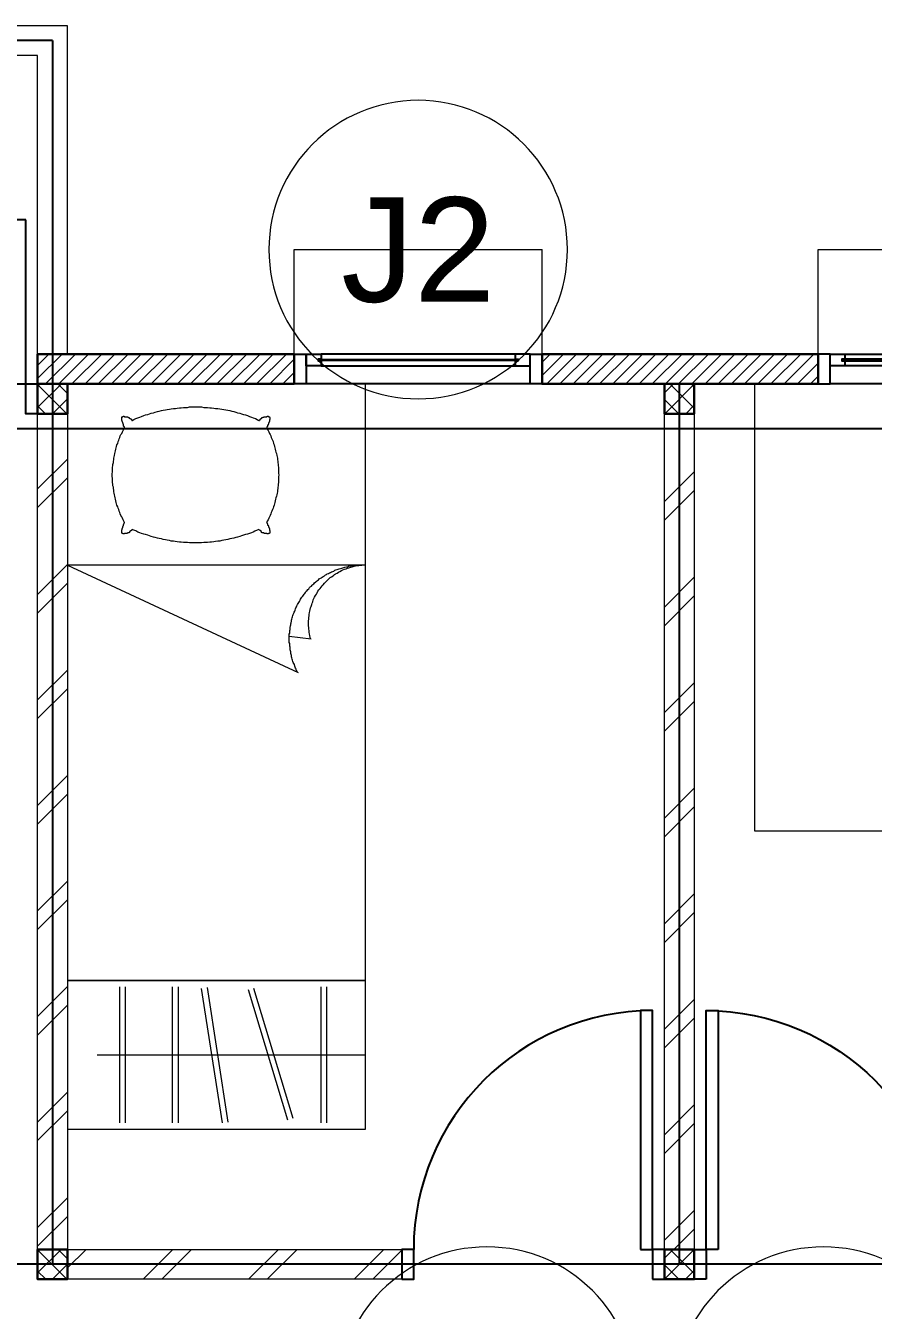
# Model space of a CAD drawing. Header units: millimetres. Extents: x -108 to 357, y -17 to 192.
# Drawn here: x 10.457 to 13.297, y 100.104 to 104.408 of the extents above; entities that cross this region are included whole.
import ezdxf
from ezdxf.enums import TextEntityAlignment as Align

# ---------------------------------------------------------------- set-up
doc = ezdxf.new("R2010")
doc.units = ezdxf.units.MM
for name, color, linetype, lineweight in [('ars', 11, 'Continuous', 0), ('KACA', 151, 'Continuous', 5), ('KOL', 1, 'Continuous', 30), ('KOLOM', 4, 'Continuous', 9), ('lan', 7, 'Continuous', 15), ('NOT', 7, 'Continuous', 20), ('tem', 5, 'Continuous', 20)]:
    doc.layers.add(name, color=color, linetype=linetype, lineweight=lineweight)
doc.layers.add('as', color=1, linetype='Continuous', plot=False)
doc.layers.add('Kusen', color=30, linetype='Continuous')
doc.styles.add('S', font='simplex', dxfattribs={"width": 0.75})
doc.styles.get("Standard").update_dxf_attribs({"font": 'arial.ttf'})
pattern_1 = [(225, (-516.67873, 383.079584), (0.0220970869, -0.0220970869), [])]

# ---------------------------------------------------------------- blocks, each defined once
blk = doc.blocks.new('T. J1')
at = {"layer": 'Kusen'}
for p, q in [((-0.7188, 0.1), (-0.0688, 0.1)), ((0.7212, 0.1), (0.0712, 0.1)), ((-0.0688, 0.06), (-0.7188, 0.06)), ((0.0712, 0.06), (0.7212, 0.06)), ((-0.0188, 0), (-0.7688, 0)), ((0.0212, 0), (0.7712, 0))]:
    blk.add_line(p, q, dxfattribs=at)
for points in [[(-0.8088, 0), (-0.7688, 0), (-0.7688, 0.1), (-0.8088, 0.1)], [(-0.0188, 0), (0.0212, 0), (0.0212, 0.1), (-0.0188, 0.1)], [(0.8112, 0), (0.7712, 0), (0.7712, 0.1), (0.8112, 0.1)]]:
    blk.add_lwpolyline(points, close=True, dxfattribs=at)
for points in [[(-0.7188, 0.0775), (-0.7188, 0.06), (-0.7688, 0.06), (-0.7688, 0.1), (-0.7188, 0.1), (-0.7188, 0.0825), (-0.7288, 0.0825), (-0.7288, 0.0775), (-0.7188, 0.0775)], [(-0.0688, 0.0775), (-0.0688, 0.06), (-0.0188, 0.06), (-0.0188, 0.1), (-0.0688, 0.1), (-0.0688, 0.0825), (-0.0588, 0.0825), (-0.0588, 0.0775), (-0.0688, 0.0775)], [(0.0712, 0.0775), (0.0712, 0.06), (0.0212, 0.06), (0.0212, 0.1), (0.0712, 0.1), (0.0712, 0.0825), (0.0612, 0.0825), (0.0612, 0.0775), (0.0712, 0.0775)], [(0.7212, 0.0775), (0.7212, 0.06), (0.7712, 0.06), (0.7712, 0.1), (0.7212, 0.1), (0.7212, 0.0825), (0.7312, 0.0825), (0.7312, 0.0775), (0.7212, 0.0775)]]:
    blk.add_lwpolyline(points, dxfattribs=at)
at = {"layer": 'Kusen', "color": 141}
for points in [[(-0.7288, 0.0775), (-0.0588, 0.0775), (-0.0588, 0.0825), (-0.7288, 0.0825)], [(0.7312, 0.0775), (0.0612, 0.0775), (0.0612, 0.0825), (0.7312, 0.0825)]]:
    blk.add_lwpolyline(points, close=True, dxfattribs=at)
blk = doc.blocks.new('T. J2')
at = {"layer": 'KACA', "color": 141}
blk.add_lwpolyline([(-0.3792, 0.0775), (0.2908, 0.0775), (0.2908, 0.0825), (-0.3792, 0.0825)], close=True, dxfattribs=at)
at = {"layer": 'Kusen'}
for p, q in [((-0.3692, 0.1), (0.2808, 0.1)), ((0.2808, 0.06), (-0.3692, 0.06)), ((-0.4192, 0), (0.3308, 0))]:
    blk.add_line(p, q, dxfattribs=at)
for points in [[(-0.4592, 0), (-0.4192, 0), (-0.4192, 0.1), (-0.4592, 0.1)], [(0.3308, 0), (0.3708, 0), (0.3708, 0.1), (0.3308, 0.1)]]:
    blk.add_lwpolyline(points, close=True, dxfattribs=at)
for points in [[(-0.3692, 0.0775), (-0.3692, 0.06), (-0.4192, 0.06), (-0.4192, 0.1), (-0.3692, 0.1), (-0.3692, 0.0825), (-0.3792, 0.0825), (-0.3792, 0.0775), (-0.3692, 0.0775)], [(0.2808, 0.0775), (0.2808, 0.06), (0.3308, 0.06), (0.3308, 0.1), (0.2808, 0.1), (0.2808, 0.0825), (0.2908, 0.0825), (0.2908, 0.0775), (0.2808, 0.0775)]]:
    blk.add_lwpolyline(points, dxfattribs=at)
blk = doc.blocks.new('P.80')
at = {"layer": 'Kusen'}
for points in [[(-69.8094, -74.8368), (-69.7694, -74.8368), (-69.7694, -74.0368), (-69.8094, -74.0368)], [(-70.6094, -74.9368), (-70.5694, -74.9368), (-70.5694, -74.8368), (-70.6094, -74.8368)], [(-69.7694, -74.9368), (-69.7294, -74.9368), (-69.7294, -74.8368), (-69.7694, -74.8368)]]:
    blk.add_lwpolyline(points, close=True, dxfattribs=at)
blk.add_arc((-69.7694, -74.8368), 0.8, 90, 180, dxfattribs=at)
blk = doc.blocks.new('P.60')
at = {"layer": 'Kusen'}
for points in [[(1472.8348, 997.5354), (1472.8748, 997.5354), (1472.8748, 997.4354), (1472.8348, 997.4354)], [(1473.4748, 997.5354), (1473.5148, 997.5354), (1473.5148, 997.4354), (1473.4748, 997.4354)], [(1472.8748, 996.8854), (1472.9148, 996.8854), (1472.9148, 997.4354), (1472.8748, 997.4354)]]:
    blk.add_lwpolyline(points, close=True, dxfattribs=at)
blk.add_arc((1472.8948, 997.4658), 0.5808, 268.0266, 356.9943, dxfattribs=at)
blk = doc.blocks.new('K 10.10')
at = {"layer": 'ars'}
h = blk.add_hatch(dxfattribs=at)
h.set_pattern_fill('_USER', color=256, scale=0.05, angle=45, double=1, pattern_type=0)
h.set_pattern_definition([(45, (0, 0), (-0.035355339, 0.035355339), []), (135, (0, 0), (-0.035355339, -0.035355339), [])])
h.paths.add_polyline_path([(1560.5383, 1380.4069), (1560.6383, 1380.4069), (1560.6383, 1380.5069), (1560.5383, 1380.5069)])
at = {"layer": 'KOL'}
blk.add_lwpolyline([(1560.5383, 1380.4069), (1560.6383, 1380.4069), (1560.6383, 1380.5069), (1560.5383, 1380.5069)], close=True, dxfattribs=at)
blk = doc.blocks.new('BED2')
blk.add_lwpolyline([(-0.4994, 1.9988), (0.4994, 1.9988), (0.4994, 0), (-0.4994, 0)], close=True)
for points in [[(0.4994, 1.9988), (0.4994, 0)], [(0.2827, 1.8765), (0.2766, 1.8789), (0.2706, 1.8826), (0.2633, 1.885), (0.2573, 1.8874), (0.2512, 1.8898), (0.2439, 1.8923), (0.2379, 1.8947), (0.2306, 1.8959), (0.2246, 1.8983), (0.2185, 1.9007), (0.2113, 1.9019), (0.2052, 1.9044), (0.1979, 1.9056), (0.1919, 1.9068), (0.1846, 1.9092), (0.1786, 1.9104), (0.1713, 1.9116), (0.1653, 1.9128), (0.158, 1.914), (0.1519, 1.9153), (0.1447, 1.9165), (0.1374, 1.9165), (0.1314, 1.9177), (0.1241, 1.9189), (0.118, 1.9189), (0.1108, 1.9201), (0.1047, 1.9201), (0.0975, 1.9201), (0.0902, 1.9213), (0.0841, 1.9213), (0.0769, 1.9213), (0.0708, 1.9213), (0.0636, 1.9213), (0.0563, 1.9213), (0.0502, 1.9213), (0.043, 1.9201), (0.0369, 1.9201), (0.0297, 1.9201), (0.0224, 1.9189), (0.0163, 1.9189), (0.0091, 1.9177), (0.003, 1.9165), (-0.0042, 1.9165), (-0.0115, 1.9153), (-0.0176, 1.914), (-0.0248, 1.9128), (-0.0309, 1.9116), (-0.0381, 1.9104), (-0.0442, 1.9092), (-0.0515, 1.9068), (-0.0575, 1.9056), (-0.0648, 1.9044), (-0.0708, 1.9019), (-0.0781, 1.9007), (-0.0841, 1.8983), (-0.0902, 1.8959), (-0.0975, 1.8947), (-0.1035, 1.8923), (-0.1108, 1.8898), (-0.1168, 1.8874), (-0.1229, 1.885), (-0.1301, 1.8826), (-0.1362, 1.8789), (-0.1423, 1.8765)], [(-0.1677, 1.8523), (-0.1701, 1.8475), (-0.1725, 1.8426), (-0.1749, 1.8378), (-0.1774, 1.8329), (-0.1798, 1.8293), (-0.1822, 1.8245), (-0.1834, 1.8196), (-0.1858, 1.8148), (-0.187, 1.8099), (-0.1895, 1.8051), (-0.1907, 1.799), (-0.1931, 1.7942), (-0.1943, 1.7893), (-0.1955, 1.7845), (-0.1967, 1.7797), (-0.1979, 1.7748), (-0.1992, 1.77), (-0.2004, 1.7651), (-0.2016, 1.7591), (-0.2028, 1.7542), (-0.204, 1.7494), (-0.204, 1.7446), (-0.2052, 1.7397), (-0.2052, 1.7349), (-0.2064, 1.7288), (-0.2064, 1.724), (-0.2076, 1.7191), (-0.2076, 1.7143), (-0.2076, 1.7082), (-0.2076, 1.7034), (-0.2076, 1.6985), (-0.2088, 1.6937), (-0.2076, 1.6877), (-0.2076, 1.6828), (-0.2076, 1.678), (-0.2076, 1.6731), (-0.2076, 1.6683), (-0.2064, 1.6622), (-0.2064, 1.6574), (-0.2052, 1.6525), (-0.2052, 1.6477), (-0.204, 1.6429), (-0.204, 1.6368), (-0.2028, 1.632), (-0.2016, 1.6271), (-0.2004, 1.6223), (-0.1992, 1.6174), (-0.1979, 1.6126), (-0.1967, 1.6065), (-0.1955, 1.6017), (-0.1943, 1.5969), (-0.1931, 1.592), (-0.1907, 1.5872), (-0.1895, 1.5823), (-0.187, 1.5775), (-0.1858, 1.5726), (-0.1834, 1.5678), (-0.1822, 1.563), (-0.1798, 1.5581), (-0.1774, 1.5533), (-0.1749, 1.5484), (-0.1725, 1.5436), (-0.1701, 1.5387), (-0.1677, 1.5339)], [(-0.1435, 1.8765), (-0.1435, 1.8765), (-0.1435, 1.8765), (-0.1447, 1.8765), (-0.1447, 1.8777), (-0.1447, 1.8789), (-0.1471, 1.8789), (-0.1471, 1.8814), (-0.1495, 1.8814), (-0.1495, 1.8826), (-0.1495, 1.8826), (-0.1495, 1.8838), (-0.1519, 1.8838), (-0.1519, 1.8862), (-0.1556, 1.8862), (-0.1556, 1.8874), (-0.158, 1.8874), (-0.158, 1.8886), (-0.1592, 1.8886), (-0.1592, 1.8886), (-0.1689, 1.8886), (-0.1689, 1.8898), (-0.1701, 1.8898), (-0.1701, 1.891), (-0.1737, 1.891), (-0.1737, 1.8898), (-0.1737, 1.8898), (-0.1737, 1.8886), (-0.1774, 1.8886), (-0.1774, 1.8886), (-0.1774, 1.8886), (-0.1774, 1.8862), (-0.1786, 1.8862), (-0.1786, 1.8789), (-0.1774, 1.8789), (-0.1774, 1.8765), (-0.1774, 1.8765), (-0.1774, 1.8729), (-0.1762, 1.8729), (-0.1762, 1.8705), (-0.1749, 1.8705), (-0.1749, 1.868), (-0.1737, 1.868), (-0.1737, 1.8668), (-0.1737, 1.8668), (-0.1737, 1.8632), (-0.1725, 1.8632), (-0.1725, 1.8608), (-0.1713, 1.8608), (-0.1713, 1.8571), (-0.1713, 1.8571), (-0.1713, 1.8559), (-0.1701, 1.8559), (-0.1701, 1.8547), (-0.1689, 1.8547), (-0.1689, 1.8523), (-0.1677, 1.8523)], [(0.3081, 1.8523), (0.3081, 1.8523), (0.3081, 1.8547), (0.3093, 1.8547), (0.3093, 1.8559), (0.3105, 1.8559), (0.3105, 1.8571), (0.3117, 1.8571), (0.3117, 1.8608), (0.3117, 1.8608), (0.3117, 1.8632), (0.313, 1.8632), (0.313, 1.8668), (0.3142, 1.8668), (0.3142, 1.868), (0.3142, 1.868), (0.3142, 1.8705), (0.3154, 1.8705), (0.3154, 1.8729), (0.3166, 1.8729), (0.3166, 1.8765), (0.3178, 1.8765), (0.3178, 1.8789), (0.3178, 1.8789), (0.3178, 1.8862), (0.3178, 1.8862), (0.3178, 1.8886), (0.3166, 1.8886), (0.3166, 1.8886), (0.3142, 1.8886), (0.3142, 1.8898), (0.313, 1.8898), (0.313, 1.891), (0.3093, 1.891), (0.3093, 1.8898), (0.3081, 1.8898), (0.3081, 1.8886), (0.2996, 1.8886), (0.2996, 1.8886), (0.2972, 1.8886), (0.2972, 1.8874), (0.296, 1.8874), (0.296, 1.8862), (0.2924, 1.8862), (0.2924, 1.8838), (0.29, 1.8838), (0.29, 1.8826), (0.2887, 1.8826), (0.2887, 1.8814), (0.2863, 1.8814), (0.2863, 1.8789), (0.2851, 1.8789), (0.2851, 1.8777), (0.2839, 1.8777), (0.2839, 1.8765), (0.2839, 1.8765), (0.2839, 1.8765), (0.2827, 1.8765)], [(0.3081, 1.5339), (0.3105, 1.5387), (0.313, 1.5436), (0.3154, 1.5484), (0.3178, 1.5533), (0.3202, 1.5581), (0.3226, 1.563), (0.3238, 1.5678), (0.3263, 1.5726), (0.3275, 1.5775), (0.3299, 1.5823), (0.3311, 1.5872), (0.3335, 1.592), (0.3347, 1.5969), (0.336, 1.6017), (0.3372, 1.6065), (0.3384, 1.6126), (0.3396, 1.6174), (0.3408, 1.6223), (0.342, 1.6271), (0.3432, 1.632), (0.3444, 1.6368), (0.3444, 1.6429), (0.3456, 1.6477), (0.3456, 1.6525), (0.3469, 1.6574), (0.3469, 1.6622), (0.3481, 1.6683), (0.3481, 1.6731), (0.3481, 1.678), (0.3481, 1.6828), (0.3493, 1.6889), (0.3493, 1.6937), (0.3493, 1.6985), (0.3481, 1.7034), (0.3481, 1.7082), (0.3481, 1.7143), (0.3481, 1.7191), (0.3469, 1.724), (0.3469, 1.7288), (0.3456, 1.7349), (0.3456, 1.7397), (0.3444, 1.7446), (0.3444, 1.7494), (0.3432, 1.7542), (0.342, 1.7591), (0.3408, 1.7651), (0.3396, 1.77), (0.3384, 1.7748), (0.3372, 1.7797), (0.336, 1.7845), (0.3347, 1.7893), (0.3335, 1.7942), (0.3311, 1.799), (0.3299, 1.8051), (0.3275, 1.8099), (0.3263, 1.8148), (0.3238, 1.8196), (0.3226, 1.8245), (0.3202, 1.8293), (0.3178, 1.8329), (0.3154, 1.8378), (0.313, 1.8426), (0.3105, 1.8475), (0.3081, 1.8523)], [(-0.1677, 1.5339), (-0.1689, 1.5339), (-0.1689, 1.5327), (-0.1701, 1.5327), (-0.1701, 1.5303), (-0.1713, 1.5303), (-0.1713, 1.5278), (-0.1713, 1.5278), (-0.1713, 1.5254), (-0.1725, 1.5254), (-0.1725, 1.523), (-0.1737, 1.523), (-0.1737, 1.5206), (-0.1737, 1.5206), (-0.1737, 1.5182), (-0.1749, 1.5182), (-0.1749, 1.5169), (-0.1762, 1.5169), (-0.1762, 1.5145), (-0.1774, 1.5145), (-0.1774, 1.5097), (-0.1774, 1.5097), (-0.1774, 1.5073), (-0.1786, 1.5073), (-0.1786, 1.5), (-0.1774, 1.5), (-0.1774, 1.4988), (-0.1774, 1.4988), (-0.1774, 1.4976), (-0.1737, 1.4976), (-0.1737, 1.4964), (-0.1737, 1.4964), (-0.1737, 1.4964), (-0.1701, 1.4964), (-0.1701, 1.4964), (-0.1689, 1.4964), (-0.1689, 1.4976), (-0.1592, 1.4976), (-0.1592, 1.4988), (-0.158, 1.4988), (-0.158, 1.5), (-0.1556, 1.5), (-0.1556, 1.5), (-0.1519, 1.5), (-0.1519, 1.5024), (-0.1495, 1.5024), (-0.1495, 1.5048), (-0.1495, 1.5048), (-0.1495, 1.5061), (-0.1471, 1.5061), (-0.1471, 1.5073), (-0.1447, 1.5073), (-0.1447, 1.5085), (-0.1447, 1.5085), (-0.1435, 1.5085), (-0.1435, 1.5097), (-0.1435, 1.5097)], [(-0.1423, 1.5109), (-0.1362, 1.5085), (-0.1289, 1.5048), (-0.1229, 1.5024), (-0.1168, 1.5), (-0.1108, 1.4976), (-0.1035, 1.4952), (-0.0975, 1.4939), (-0.0902, 1.4915), (-0.0841, 1.4891), (-0.0781, 1.4879), (-0.0708, 1.4855), (-0.0648, 1.4843), (-0.0575, 1.4818), (-0.0515, 1.4806), (-0.0442, 1.4794), (-0.0381, 1.477), (-0.0309, 1.4758), (-0.0248, 1.4746), (-0.0176, 1.4734), (-0.0115, 1.4722), (-0.0042, 1.4722), (0.003, 1.4709), (0.0091, 1.4697), (0.0163, 1.4685), (0.0224, 1.4685), (0.0297, 1.4673), (0.0369, 1.4673), (0.043, 1.4673), (0.0502, 1.4661), (0.0563, 1.4661), (0.0636, 1.4661), (0.0708, 1.4661), (0.0769, 1.4661), (0.0841, 1.4661), (0.0902, 1.4661), (0.0975, 1.4673), (0.1047, 1.4673), (0.1108, 1.4673), (0.118, 1.4685), (0.1241, 1.4685), (0.1314, 1.4697), (0.1386, 1.4709), (0.1447, 1.4722), (0.1519, 1.4722), (0.158, 1.4734), (0.1653, 1.4746), (0.1713, 1.4758), (0.1786, 1.477), (0.1846, 1.4794), (0.1919, 1.4806), (0.1979, 1.4818), (0.2052, 1.4843), (0.2113, 1.4855), (0.2185, 1.4879), (0.2246, 1.4891), (0.2306, 1.4915), (0.2379, 1.4939), (0.2439, 1.4952), (0.2512, 1.4976), (0.2573, 1.5), (0.2633, 1.5024), (0.2706, 1.5061), (0.2766, 1.5085), (0.2827, 1.5109)], [(0.2827, 1.5097), (0.2839, 1.5097)], [(0.2839, 1.5097), (0.2839, 1.5085), (0.2839, 1.5085), (0.2839, 1.5085), (0.2851, 1.5085), (0.2851, 1.5073), (0.2863, 1.5073), (0.2863, 1.5061), (0.2887, 1.5061), (0.2887, 1.5048), (0.29, 1.5048), (0.29, 1.5024), (0.2924, 1.5024), (0.2924, 1.5), (0.296, 1.5), (0.296, 1.5), (0.2972, 1.5), (0.2972, 1.4988), (0.2996, 1.4988), (0.2996, 1.4976), (0.3081, 1.4976), (0.3081, 1.4964), (0.3093, 1.4964), (0.3093, 1.4964), (0.313, 1.4964), (0.313, 1.4964), (0.3142, 1.4964), (0.3142, 1.4976), (0.3166, 1.4976), (0.3166, 1.4988), (0.3178, 1.4988), (0.3178, 1.5), (0.3178, 1.5), (0.3178, 1.5073), (0.3178, 1.5073), (0.3178, 1.5097), (0.3166, 1.5097), (0.3166, 1.5145), (0.3154, 1.5145), (0.3154, 1.5169), (0.3142, 1.5169), (0.3142, 1.5182), (0.3142, 1.5182), (0.3142, 1.5206), (0.313, 1.5206), (0.313, 1.523), (0.3117, 1.523), (0.3117, 1.5254), (0.3117, 1.5254), (0.3117, 1.5278), (0.3105, 1.5278), (0.3105, 1.5303), (0.3093, 1.5303), (0.3093, 1.5327), (0.3081, 1.5327), (0.3081, 1.5339), (0.3081, 1.5339)], [(-0.3154, 1.1441), (-0.3142, 1.1501), (-0.313, 1.155), (-0.3117, 1.161), (-0.3105, 1.1659), (-0.3105, 1.1719), (-0.3093, 1.1768), (-0.3093, 1.1828), (-0.3081, 1.1877), (-0.3081, 1.1937), (-0.3081, 1.1998), (-0.3081, 1.2046), (-0.3093, 1.2107), (-0.3093, 1.2155), (-0.3105, 1.2215), (-0.3105, 1.2264), (-0.3117, 1.2324), (-0.313, 1.2373), (-0.3142, 1.2433), (-0.3154, 1.2482), (-0.3166, 1.253), (-0.319, 1.2591), (-0.3202, 1.2639), (-0.3226, 1.2688), (-0.3238, 1.2748), (-0.3263, 1.2797), (-0.3287, 1.2845), (-0.3311, 1.2893), (-0.3347, 1.2942), (-0.3372, 1.299), (-0.3396, 1.3039), (-0.3432, 1.3087), (-0.3469, 1.3136), (-0.3505, 1.3172), (-0.3541, 1.322), (-0.3577, 1.3257), (-0.3614, 1.3305), (-0.365, 1.3341), (-0.3686, 1.3378), (-0.3735, 1.3426), (-0.3771, 1.3462), (-0.3808, 1.3499), (-0.3856, 1.3523), (-0.3904, 1.3559), (-0.3953, 1.3596), (-0.3989, 1.362), (-0.4038, 1.3644), (-0.4086, 1.368), (-0.4134, 1.3705), (-0.4183, 1.3729), (-0.4231, 1.3753), (-0.4292, 1.3777), (-0.434, 1.3789), (-0.4389, 1.3814), (-0.4437, 1.3826), (-0.4498, 1.385), (-0.4546, 1.3862), (-0.4607, 1.3874), (-0.4655, 1.3886), (-0.4715, 1.3898), (-0.4764, 1.3898), (-0.4824, 1.391), (-0.4873, 1.391), (-0.4933, 1.3923), (-0.4994, 1.3923)], [(-0.2718, 1.0315), (-0.2706, 1.0351), (-0.2682, 1.0387), (-0.2669, 1.0424), (-0.2645, 1.046), (-0.2633, 1.0496), (-0.2621, 1.0533), (-0.2609, 1.0581), (-0.2585, 1.0617), (-0.2573, 1.0654), (-0.2561, 1.069), (-0.2548, 1.0726), (-0.2536, 1.0763), (-0.2524, 1.0811), (-0.2512, 1.0847), (-0.2512, 1.0884), (-0.25, 1.092), (-0.2488, 1.0956), (-0.2488, 1.1005), (-0.2476, 1.1041), (-0.2464, 1.1077), (-0.2464, 1.1114), (-0.2464, 1.1162), (-0.2452, 1.1199), (-0.2452, 1.1235), (-0.2452, 1.1283), (-0.2439, 1.132), (-0.2439, 1.1356), (-0.2439, 1.1392), (-0.2439, 1.1441), (-0.2439, 1.1477), (-0.2439, 1.1513), (-0.2439, 1.1562), (-0.2439, 1.1598), (-0.2452, 1.1634), (-0.2452, 1.1671), (-0.2452, 1.1719), (-0.2464, 1.1755), (-0.2464, 1.1792), (-0.2464, 1.1828), (-0.2476, 1.1877), (-0.2488, 1.1913), (-0.2488, 1.1949), (-0.25, 1.1985), (-0.2512, 1.2034), (-0.2512, 1.207), (-0.2524, 1.2107), (-0.2536, 1.2143), (-0.2548, 1.2179), (-0.2561, 1.2228), (-0.2573, 1.2264), (-0.2585, 1.23), (-0.2597, 1.2337), (-0.2621, 1.2373), (-0.2633, 1.2409), (-0.2645, 1.2446), (-0.2657, 1.2482), (-0.2682, 1.2518), (-0.2694, 1.2554), (-0.2718, 1.2591), (-0.273, 1.2627), (-0.2754, 1.2663), (-0.2778, 1.27), (-0.2803, 1.2736), (-0.2815, 1.2772), (-0.2839, 1.2809), (-0.2863, 1.2845), (-0.2887, 1.2869), (-0.2912, 1.2906), (-0.2936, 1.2942), (-0.296, 1.2966), (-0.2984, 1.3002), (-0.3008, 1.3039), (-0.3033, 1.3063), (-0.3057, 1.3099), (-0.3093, 1.3123), (-0.3117, 1.316), (-0.3142, 1.3184), (-0.3178, 1.3208), (-0.3202, 1.3245), (-0.3226, 1.3269), (-0.3263, 1.3293), (-0.3287, 1.3317), (-0.3323, 1.3354), (-0.3347, 1.3378), (-0.3384, 1.3402), (-0.342, 1.3426), (-0.3444, 1.345), (-0.3481, 1.3475), (-0.3517, 1.3487), (-0.3541, 1.3511), (-0.3577, 1.3535), (-0.3614, 1.3559), (-0.365, 1.3584), (-0.3686, 1.3596), (-0.3711, 1.362), (-0.3747, 1.3632), (-0.3783, 1.3656), (-0.382, 1.3668), (-0.3856, 1.3692), (-0.3892, 1.3705), (-0.3929, 1.3717), (-0.3965, 1.3741), (-0.4001, 1.3753), (-0.4038, 1.3765), (-0.4074, 1.3777), (-0.411, 1.3789), (-0.4159, 1.3801), (-0.4195, 1.3814), (-0.4231, 1.3826), (-0.4268, 1.3838), (-0.4304, 1.385), (-0.4352, 1.3862), (-0.4389, 1.3862), (-0.4425, 1.3874), (-0.4461, 1.3886), (-0.451, 1.3886), (-0.4546, 1.3898), (-0.4582, 1.3898), (-0.4619, 1.391), (-0.4667, 1.391), (-0.4703, 1.391), (-0.474, 1.3923), (-0.4788, 1.3923), (-0.4824, 1.3923), (-0.4873, 1.3923), (-0.4909, 1.3923), (-0.4946, 1.3923), (-0.4994, 1.3923)], [(-0.4994, 1.391), (0.4994, 1.391)], [(0.4994, 1.391), (-0.273, 1.0315)], [(-0.2439, 1.1538), (-0.3166, 1.1441)], [(-0.4994, 0), (0.4994, 0)], [(0.4994, -0.4988), (-0.4994, -0.4988), (-0.4994, 0), (0.4994, 0), (0.4994, -0.4988)], [(-0.3686, -0.0218), (-0.3686, -0.477)], [(-0.3505, -0.477), (-0.3505, -0.0218)], [(-0.1241, -0.0254), (-0.2561, -0.4613)], [(-0.2391, -0.4685), (-0.1071, -0.0315)], [(0.0309, -0.0242), (-0.0381, -0.4746)], [(-0.02, -0.477), (0.0502, -0.0266)], [(0.1289, -0.0218), (0.1289, -0.477)], [(0.1471, -0.477), (0.1471, -0.0218)], [(0.3057, -0.0218), (0.3057, -0.477)], [(0.3238, -0.477), (0.3238, -0.0218)], [(0.4001, -0.2494), (-0.4994, -0.2494)]]:
    blk.add_lwpolyline(points)
blk = doc.blocks.new('BED1')
at = {"color": 0, "linetype": 'Continuous'}
for points in [[(1.9976, 0), (1.9976, 1.4976), (0, 1.4976), (0, 0), (1.9976, 0)], [(1.5484, 1.0993), (1.1489, 1.0993), (1.1489, 1.4976), (1.5484, 1.0993)], [(1.9346, 1.3656), (1.9443, 1.2458), (1.9467, 1.1259), (1.9467, 1.0061), (1.9443, 0.8862), (1.9346, 0.7663), (1.707, 0.7809), (1.586, 0.7663), (1.6017, 1.1404), (1.586, 1.3656), (1.8717, 1.3426), (1.9346, 1.3656)], [(1.4492, 1.0993), (1.4492, 0)], [(1.5484, 1.0993), (1.5484, 0)], [(1.9298, 0.1235), (1.7724, 0.138), (1.5799, 0.1235), (1.5981, 0.2833), (1.5799, 0.7228), (1.6634, 0.7094), (1.9298, 0.7228)], [(1.9298, 0.1235), (1.931, 0.1332), (1.9322, 0.1429), (1.9334, 0.1513), (1.9346, 0.161), (1.9346, 0.1707), (1.9358, 0.1804), (1.937, 0.1889), (1.9383, 0.1985), (1.9383, 0.2082), (1.9395, 0.2179), (1.9407, 0.2264), (1.9407, 0.2361), (1.9419, 0.2458), (1.9419, 0.2542), (1.9431, 0.2639), (1.9431, 0.2736), (1.9443, 0.2833), (1.9443, 0.2918), (1.9455, 0.3015), (1.9455, 0.3111), (1.9455, 0.3208), (1.9467, 0.3293), (1.9467, 0.339), (1.9467, 0.3487), (1.9467, 0.3584), (1.9479, 0.3668), (1.9479, 0.3765), (1.9479, 0.3862), (1.9479, 0.3959), (1.9479, 0.4044), (1.9479, 0.414), (1.9479, 0.4237), (1.9479, 0.4334), (1.9479, 0.4419), (1.9479, 0.4516), (1.9479, 0.4613), (1.9479, 0.4709), (1.9479, 0.4794), (1.9467, 0.4891), (1.9467, 0.4988), (1.9467, 0.5085), (1.9467, 0.5169), (1.9455, 0.5266), (1.9455, 0.5363), (1.9455, 0.546), (1.9443, 0.5545), (1.9443, 0.5642), (1.9431, 0.5738), (1.9431, 0.5835), (1.9419, 0.592), (1.9419, 0.6017), (1.9407, 0.6114), (1.9407, 0.6199), (1.9395, 0.6295), (1.9383, 0.6392), (1.9383, 0.6489), (1.937, 0.6574), (1.9358, 0.6671), (1.9346, 0.6768), (1.9346, 0.6864), (1.9334, 0.6949), (1.9322, 0.7046), (1.931, 0.7143), (1.9298, 0.7228)]]:
    blk.add_lwpolyline(points, dxfattribs=at)
blk = doc.blocks.new('typikal-1a')
at = {"layer": 'as'}
for p, q in [((0, 2.8), (6.2, 2.8)), ((2.5, -0.15), (2.5, 2.8)), ((4.6, -1.3), (4.6, 2.8)), ((4.6, -1.3), (6.2, -1.3))]:
    blk.add_line(p, q, dxfattribs=at)
at = {"layer": 'KOL'}
for points in [[(2.035, -0.15), (2.96, -0.15), (2.96, -0.25), (2.035, -0.25)], [(3.79, -0.15), (4.65, -0.15), (4.65, -0.25), (3.79, -0.25)]]:
    blk.add_lwpolyline(points, close=True, dxfattribs=at)
at = {"layer": 'lan'}
for p, q in [((4.55, -0.25), (4.55, -1.35)), ((4.65, -0.25), (4.65, -1.25)), ((4.65, -1.25), (6.15, -1.25)), ((4.55, -1.35), (6.2, -1.35))]:
    blk.add_line(p, q, dxfattribs=at)
at = {"layer": 'tem'}
for points in [[(4.55, 2.75), (3.43, 2.75), (3.43, 2.85), (4.55, 2.85)], [(2.45, 2.75), (2.55, 2.75), (2.55, -0.05), (2.45, -0.05)], [(4.55, 2.75), (4.65, 2.75), (4.65, -0.05), (4.55, -0.05)]]:
    blk.add_lwpolyline(points, close=True, dxfattribs=at)
at = {"layer": 'ars', "xscale": -1, "rotation": 180}
blk.add_blockref('BED2', (4.0506, 1.8488), dxfattribs=at)
at = {"layer": 'ars', "rotation": 180}
blk.add_blockref('BED1', (2.2476, 1.3476), dxfattribs=at)
at = {"layer": 'KOLOM', "extrusion": (0, 0, -1), "zscale": -1}
for p in [(-1563.0883, -1377.6569), (-1565.1883, -1377.6569), (-1563.0883, -1380.5569), (-1565.1883, -1380.5569)]:
    blk.add_blockref('K 10.10', p, dxfattribs=at)
at = {"layer": 'Kusen', "xscale": -1, "rotation": 180}
for name, p in [('P.80', (72.1794, -72.0868)), ('T. J1', (1.2238, -0.15)), ('T. J2', (3.4192, -0.15))]:
    blk.add_blockref(name, p, dxfattribs=at)
at = {"layer": 'Kusen', "rotation": 180}
blk.add_blockref('P.80', (-67.1794, -72.0868), dxfattribs=at)
at = {"layer": 'Kusen'}
blk.add_blockref('P.60', (-1468.1848, -997.5854), dxfattribs=at)
blk = doc.blocks.new('A-4')
at = {"layer": 'ars'}
h = blk.add_hatch(dxfattribs=at)
h.set_pattern_fill('ANSI31', color=256, scale=0.25, angle=180, style=0)
h.set_pattern_definition(pattern_1)
h.paths.add_polyline_path([(-22.39, 13.5), (-23.25, 13.5), (-23.25, 13.6), (-22.39, 13.6)])
h = blk.add_hatch(dxfattribs=at)
h.set_pattern_fill('ANSI31', color=256, scale=0.25, angle=180, style=0)
h.set_pattern_definition(pattern_1)
h.paths.add_polyline_path([(-20.635, 13.5), (-21.56, 13.5), (-21.56, 13.6), (-20.635, 13.6)])
h = blk.add_hatch(dxfattribs=at)
h.set_pattern_fill('TEMBOK', color=256, scale=0.25)
h.set_pattern_definition([(45, (8.0328, -0.72464), (-0.1767767, 0.1767767), []), (45, (8.0953, -0.72464), (-0.1767767, 0.1767767), [])])
h.paths.add_polyline_path([(-23.25, 10.6), (-23.15, 10.6), (-23.15, 13.4), (-23.25, 13.4)])
h = blk.add_hatch(dxfattribs=at)
h.set_pattern_fill('TEMBOK', color=256, scale=0.25)
h.set_pattern_definition([(45, (5.9328, -0.72464), (-0.1767767, 0.1767767), []), (45, (5.9953, -0.72464), (-0.1767767, 0.1767767), [])])
h.paths.add_polyline_path([(-21.15, 10.6), (-21.05, 10.6), (-21.05, 13.4), (-21.15, 13.4)])
h = blk.add_hatch(dxfattribs=at)
h.set_pattern_fill('TEMBOK', color=256, scale=0.25)
h.set_pattern_definition([(45, (8.9128, -0.72464), (-0.1767767, 0.1767767), []), (45, (8.9753, -0.72464), (-0.1767767, 0.1767767), [])])
h.paths.add_polyline_path([(-22.03, 10.5), (-23.15, 10.5), (-23.15, 10.6), (-22.03, 10.6)])
at = {"layer": 'as'}
blk.add_line((-37.2, 13.35), (37.2, 13.35), dxfattribs=at)
at = {"layer": 'lan'}
for p, q in [((-22.39, 13.6), (-22.39, 13.95)), ((-22.39, 13.95), (-21.56, 13.95)), ((-21.56, 13.6), (-21.56, 13.95)), ((-20.635, 13.6), (-20.635, 13.95)), ((-20.635, 13.95), (-19.015, 13.95))]:
    blk.add_line(p, q, dxfattribs=at)
at = {"layer": 'lan', "rotation": 180}
blk.add_blockref('typikal-1a', (-18.6, 13.35), dxfattribs=at)
blk = doc.blocks.new('NAV')
blk.add_circle((0, -0.4), 0.4)
at = {"style": 'S', "width": 0.75, "flags": 4}
blk.add_attdef('AV', text='', height=0.3, dxfattribs=at).set_placement((0, -0.4), align=Align.MIDDLE)

msp = doc.modelspace()

# ---------------------------------------------------------------- block references
msp.add_blockref('A-4', (33.74738, 89.70808))
at = {"layer": 'NOT'}
ref = msp.add_blockref('NAV', (11.77238, 103.15808), dxfattribs=dict(at, xscale=-1.25, yscale=1.25, zscale=1.25, rotation=180))
ref.add_attrib('AV', 'J2', dxfattribs={"layer": '0', "height": 0.35, "flags": 4}).set_placement((11.77238, 103.65808), align=Align.MIDDLE)
ref = msp.add_blockref('NAV', (12.003, 99.31635), dxfattribs=dict(at, xscale=-1.25, yscale=1.25, zscale=1.25, rotation=180))
ref.add_attrib('AV', 'P2', dxfattribs={"layer": '0', "height": 0.35, "flags": 4}).set_placement((12.003, 99.81635), align=Align.MIDDLE)
ref = msp.add_blockref('NAV', (13.13045, 99.31635), dxfattribs=dict(at, xscale=-1.25, yscale=1.25, zscale=1.25, rotation=180))
ref.add_attrib('AV', 'P2', dxfattribs={"layer": '0', "height": 0.35, "flags": 4}).set_placement((13.13045, 99.81635), align=Align.MIDDLE)

doc.saveas('drawing.dxf')
